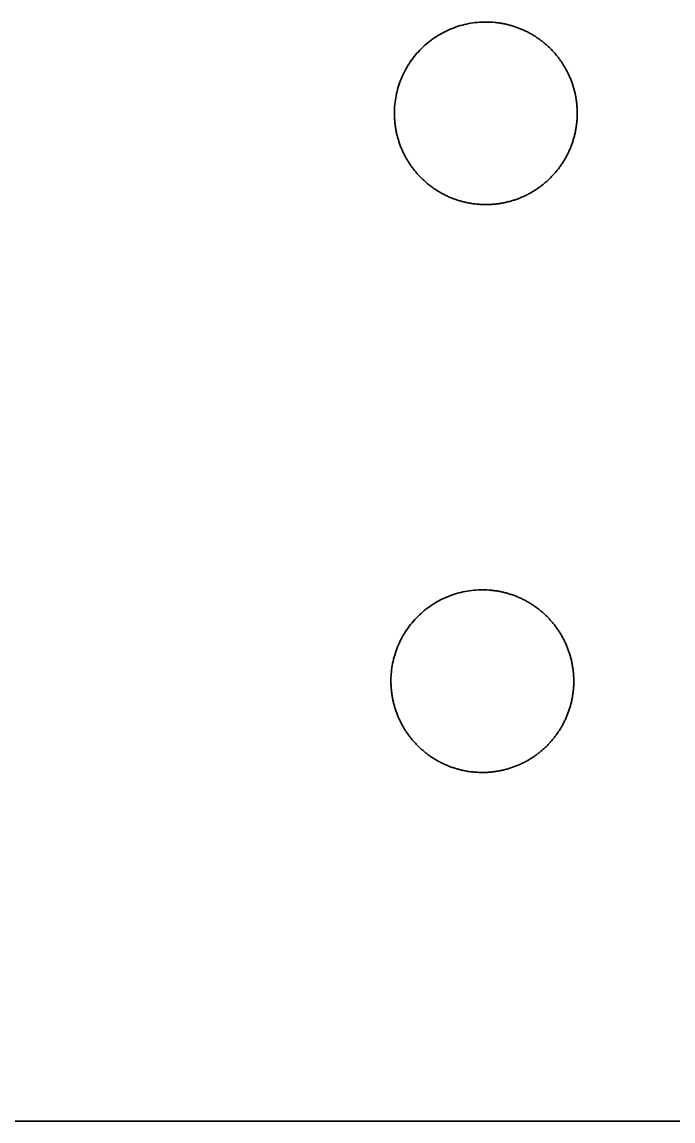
# Model space of a CAD drawing. Header units: millimetres. Extents: x 0 to 2561, y -987 to 790.
# Drawn here: x 849.8 to 981.6, y -968.1 to -745.9 of the extents above; entities that cross this region are included whole.
import ezdxf

# ---------------------------------------------------------------- set-up
doc = ezdxf.new("R2010")
doc.units = ezdxf.units.MM
doc.layers.add('Blocks', color=7, linetype='Continuous')
doc.layers.add('Blocks$Inner', color=7, linetype='Continuous', lineweight=25, true_color=0x007f00)
doc.layers.add('Blocks$Outline', color=7, linetype='Continuous', lineweight=35, true_color=0xff3f3f)

# ---------------------------------------------------------------- blocks, each defined once
blk = doc.blocks.new('Balcony Dining Bench Top')
at = {"layer": 'Blocks$Inner'}
for p, q in [((-393.7, 116.56), (-393.71, 116.53)), ((-252.11, 97.45), (-252.1, 97.45))]:
    blk.add_line(p, q, dxfattribs=at)
for points, degree in [([(-171.51, 418.5), (-171.51, -116.08), (-171.51, -650.66)], 2), ([(-393.71, 116.53), (-393.77, 115.92), (-393.8, 115.31), (-393.8, 114.7)], 3), ([(-375.37, 96.14), (-375.32, 96.14), (-375.28, 96.14), (-375.24, 96.14)], 3)]:
    blk.add_open_spline(points, degree=degree, dxfattribs=at)
for points, knots in [([(-375.36, 133.14), (-375.56, 133.14), (-375.75, 133.14), (-376.2, 133.13), (-376.46, 133.11), (-376.98, 133.07), (-377.25, 133.05), (-377.76, 132.99), (-378.02, 132.95), (-378.53, 132.87), (-378.79, 132.82), (-379.3, 132.72), (-379.55, 132.66), (-380.05, 132.53), (-380.3, 132.47), (-380.8, 132.32), (-381.05, 132.24), (-381.53, 132.07), (-381.78, 131.99), (-382.26, 131.8), (-382.5, 131.7), (-382.98, 131.49), (-383.22, 131.38), (-383.68, 131.15), (-383.92, 131.03), (-384.38, 130.78), (-384.6, 130.65), (-385.05, 130.38), (-385.27, 130.25), (-385.7, 129.96), (-385.91, 129.81), (-386.33, 129.51), (-386.54, 129.36), (-386.95, 129.04), (-387.15, 128.87), (-387.54, 128.54), (-387.74, 128.36), (-388.11, 128.01), (-388.31, 127.82), (-388.67, 127.45), (-388.85, 127.26), (-389.2, 126.87), (-389.37, 126.67), (-389.7, 126.28), (-389.86, 126.07), (-390.18, 125.66), (-390.33, 125.45), (-390.62, 125.03), (-390.77, 124.81), (-391.05, 124.38), (-391.18, 124.15), (-391.44, 123.7), (-391.57, 123.47), (-391.81, 123.02), (-391.93, 122.78), (-392.15, 122.31), (-392.26, 122.06), (-392.46, 121.59), (-392.55, 121.34), (-392.73, 120.86), (-392.82, 120.61), (-392.98, 120.12), (-393.05, 119.87), (-393.19, 119.37), (-393.26, 119.12), (-393.37, 118.62), (-393.43, 118.36), (-393.52, 117.85), (-393.57, 117.59), (-393.64, 117.08), (-393.68, 116.81), (-393.7, 116.56)], [89.207118, 89.207118, 89.207118, 89.207118, 89.792586, 89.792586, 90.57321, 90.57321, 91.353834, 91.353834, 92.134713, 92.134713, 92.915592, 92.915592, 93.696471, 93.696471, 94.47735, 94.47735, 95.258229, 95.258229, 96.039108, 96.039108, 96.819987, 96.819987, 97.600866, 97.600866, 98.381903, 98.381903, 99.16294, 99.16294, 99.943976, 99.943976, 100.725013, 100.725013, 101.50605, 101.50605, 102.287086, 102.287086, 103.068123, 103.068123, 103.84916, 103.84916, 104.630182, 104.630182, 105.411204, 105.411204, 106.192226, 106.192226, 106.973248, 106.973248, 107.75427, 107.75427, 108.535292, 108.535292, 109.316314, 109.316314, 110.097337, 110.097337, 110.878148, 110.878148, 111.65896, 111.65896, 112.439772, 112.439772, 113.220584, 113.220584, 114.001395, 114.001395, 114.782207, 114.782207, 115.563019, 115.563019, 116.343831, 116.343831, 116.343831, 116.343831]), ([(-356.97, 112.73), (-356.94, 113.05), (-356.91, 113.38), (-356.89, 113.7), (-356.88, 114.02), (-356.87, 114.35), (-356.87, 114.67), (-356.87, 114.93), (-356.88, 115.2), (-356.89, 115.46), (-356.9, 115.72), (-356.92, 115.98), (-356.94, 116.24), (-356.96, 116.5), (-356.99, 116.75), (-357.02, 117.01), (-357.06, 117.27), (-357.09, 117.52), (-357.14, 117.78), (-357.18, 118.03), (-357.23, 118.29), (-357.29, 118.54), (-357.34, 118.8), (-357.4, 119.05), (-357.47, 119.3), (-357.53, 119.55), (-357.6, 119.8), (-357.68, 120.05), (-357.75, 120.3), (-357.84, 120.55), (-357.92, 120.8), (-358.01, 121.04), (-358.1, 121.29), (-358.2, 121.53), (-358.3, 121.77), (-358.4, 122.01), (-358.51, 122.25), (-358.61, 122.49), (-358.72, 122.72), (-358.84, 122.95), (-358.96, 123.18), (-359.08, 123.41), (-359.2, 123.64), (-359.33, 123.86), (-359.46, 124.09), (-359.59, 124.31), (-359.73, 124.53), (-359.87, 124.75), (-360.01, 124.96), (-360.16, 125.18), (-360.31, 125.39), (-360.46, 125.6), (-360.62, 125.81), (-360.78, 126.02), (-360.94, 126.23), (-361.1, 126.43), (-361.27, 126.63), (-361.44, 126.83), (-361.61, 127.02), (-361.79, 127.22), (-361.97, 127.4), (-362.15, 127.59), (-362.33, 127.78), (-362.52, 127.95), (-362.7, 128.13), (-362.89, 128.31), (-363.09, 128.48), (-363.28, 128.65), (-363.48, 128.82), (-363.68, 128.99), (-363.88, 129.15), (-364.08, 129.31), (-364.29, 129.46), (-364.49, 129.62), (-364.71, 129.77), (-364.92, 129.92), (-365.13, 130.06), (-365.36, 130.21), (-365.58, 130.35), (-365.8, 130.48), (-366.03, 130.62), (-366.25, 130.75), (-366.48, 130.87), (-366.71, 131), (-366.94, 131.12), (-367.17, 131.23), (-367.4, 131.35), (-367.64, 131.46), (-367.87, 131.56), (-368.11, 131.67), (-368.35, 131.77), (-368.59, 131.86), (-368.83, 131.96), (-369.07, 132.04), (-369.31, 132.13), (-369.56, 132.22), (-369.8, 132.29), (-370.05, 132.37), (-370.3, 132.44), (-370.55, 132.51), (-370.8, 132.58), (-371.06, 132.64), (-371.31, 132.7), (-371.56, 132.75), (-371.83, 132.81), (-372.08, 132.85), (-372.33, 132.9), (-372.59, 132.94), (-372.85, 132.97), (-373.11, 133.01), (-373.36, 133.04), (-373.62, 133.06), (-373.88, 133.09), (-374.14, 133.11), (-374.39, 133.12), (-374.65, 133.13), (-374.91, 133.14), (-375.17, 133.14), (-375.23, 133.14), (-375.29, 133.14), (-375.36, 133.14)], [58.1863, 58.1863, 58.1863, 58.1863, 59.160024, 59.160024, 59.160024, 60.136278, 60.136278, 60.136278, 60.921617, 60.921617, 60.921617, 61.702737, 61.702737, 61.702737, 62.481081, 62.481081, 62.481081, 63.258044, 63.258044, 63.258044, 64.035, 64.035, 64.035, 64.813324, 64.813324, 64.813324, 65.594412, 65.594412, 65.594412, 66.379704, 66.379704, 66.379704, 67.16499, 67.16499, 67.16499, 67.946062, 67.946062, 67.946062, 68.724361, 68.724361, 68.724361, 69.501283, 69.501283, 69.501283, 70.278202, 70.278202, 70.278202, 71.056493, 71.056493, 71.056493, 71.837551, 71.837551, 71.837551, 72.622818, 72.622818, 72.622818, 73.408122, 73.408122, 73.408122, 74.189216, 74.189216, 74.189216, 74.967543, 74.967543, 74.967543, 75.744498, 75.744498, 75.744498, 76.521455, 76.521455, 76.521455, 77.299788, 77.299788, 77.299788, 78.080892, 78.080892, 78.080892, 78.866207, 78.866207, 78.866207, 79.651714, 79.651714, 79.651714, 80.433016, 80.433016, 80.433016, 81.211554, 81.211554, 81.211554, 81.988724, 81.988724, 81.988724, 82.7659, 82.7659, 82.7659, 83.544455, 83.544455, 83.544455, 84.325784, 84.325784, 84.325784, 85.111328, 85.111328, 85.111328, 85.897144, 85.897144, 85.897144, 86.678754, 86.678754, 86.678754, 87.457602, 87.457602, 87.457602, 88.235084, 88.235084, 88.235084, 89.012573, 89.012573, 89.012573, 89.207118, 89.207118, 89.207118, 89.207118]), ([(-260.48, 132.44), (-260.68, 132.44), (-260.87, 132.44), (-261.32, 132.42), (-261.59, 132.41), (-262.1, 132.37), (-262.37, 132.35), (-262.88, 132.29), (-263.14, 132.25), (-263.66, 132.17), (-263.91, 132.12), (-264.42, 132.02), (-264.67, 131.96), (-265.18, 131.84), (-265.43, 131.77), (-265.92, 131.62), (-266.17, 131.55), (-266.66, 131.38), (-266.9, 131.29), (-267.39, 131.1), (-267.63, 131), (-268.1, 130.8), (-268.34, 130.69), (-268.81, 130.46), (-269.05, 130.34), (-269.5, 130.09), (-269.73, 129.96), (-270.17, 129.69), (-270.39, 129.56), (-270.83, 129.27), (-271.04, 129.13), (-271.46, 128.82), (-271.67, 128.67), (-272.07, 128.35), (-272.28, 128.18), (-272.67, 127.85), (-272.87, 127.67), (-273.24, 127.32), (-273.44, 127.14), (-273.8, 126.77), (-273.98, 126.57), (-274.33, 126.19), (-274.5, 125.99), (-274.83, 125.59), (-275, 125.39), (-275.31, 124.98), (-275.46, 124.77), (-275.76, 124.35), (-275.9, 124.13), (-276.18, 123.69), (-276.32, 123.47), (-276.58, 123.02), (-276.71, 122.79), (-276.95, 122.34), (-277.07, 122.1), (-277.29, 121.63), (-277.4, 121.39), (-277.6, 120.91), (-277.7, 120.66), (-277.88, 120.18), (-277.96, 119.93), (-278.12, 119.44), (-278.2, 119.19), (-278.34, 118.69), (-278.4, 118.44), (-278.52, 117.94), (-278.58, 117.68), (-278.67, 117.18), (-278.72, 116.92), (-278.79, 116.4), (-278.83, 116.14), (-278.85, 115.88)], [58.151606, 58.151606, 58.151606, 58.151606, 58.736956, 58.736956, 59.517422, 59.517422, 60.297888, 60.297888, 61.078477, 61.078477, 61.859066, 61.859066, 62.639655, 62.639655, 63.420244, 63.420244, 64.200833, 64.200833, 64.981421, 64.981421, 65.76201, 65.76201, 66.542599, 66.542599, 67.323258, 67.323258, 68.103916, 68.103916, 68.884575, 68.884575, 69.665234, 69.665234, 70.445892, 70.445892, 71.226551, 71.226551, 72.00721, 72.00721, 72.787868, 72.787868, 73.568489, 73.568489, 74.34911, 74.34911, 75.129731, 75.129731, 75.910352, 75.910352, 76.690973, 76.690973, 77.471594, 77.471594, 78.252215, 78.252215, 79.032836, 79.032836, 79.813297, 79.813297, 80.593758, 80.593758, 81.374219, 81.374219, 82.15468, 82.15468, 82.935141, 82.935141, 83.715602, 83.715602, 84.496063, 84.496063, 85.276524, 85.276524, 85.276524, 85.276524]), ([(-242.11, 112), (-242.08, 112.32), (-242.05, 112.65), (-242.04, 112.97), (-242.02, 113.29), (-242.01, 113.62), (-242.01, 113.94), (-242.01, 114.2), (-242.02, 114.47), (-242.03, 114.73), (-242.04, 114.99), (-242.06, 115.25), (-242.08, 115.51), (-242.1, 115.77), (-242.13, 116.02), (-242.16, 116.28), (-242.19, 116.54), (-242.23, 116.79), (-242.28, 117.05), (-242.32, 117.31), (-242.37, 117.56), (-242.42, 117.81), (-242.48, 118.07), (-242.54, 118.32), (-242.6, 118.57), (-242.67, 118.82), (-242.74, 119.07), (-242.81, 119.32), (-242.89, 119.57), (-242.97, 119.82), (-243.06, 120.07), (-243.14, 120.31), (-243.23, 120.56), (-243.33, 120.8), (-243.43, 121.04), (-243.53, 121.29), (-243.64, 121.52), (-243.74, 121.76), (-243.85, 121.99), (-243.97, 122.23), (-244.08, 122.46), (-244.21, 122.69), (-244.33, 122.91), (-244.46, 123.14), (-244.59, 123.36), (-244.72, 123.58), (-244.86, 123.8), (-245, 124.02), (-245.14, 124.24), (-245.28, 124.45), (-245.43, 124.67), (-245.59, 124.88), (-245.74, 125.09), (-245.9, 125.3), (-246.06, 125.5), (-246.23, 125.7), (-246.4, 125.91), (-246.57, 126.1), (-246.74, 126.3), (-246.91, 126.49), (-247.09, 126.68), (-247.27, 126.87), (-247.45, 127.05), (-247.64, 127.23), (-247.82, 127.41), (-248.01, 127.59), (-248.21, 127.76), (-248.4, 127.93), (-248.6, 128.1), (-248.8, 128.27), (-249, 128.43), (-249.2, 128.59), (-249.41, 128.75), (-249.61, 128.9), (-249.83, 129.05), (-250.04, 129.2), (-250.25, 129.35), (-250.48, 129.49), (-250.7, 129.63), (-250.92, 129.77), (-251.15, 129.9), (-251.37, 130.03), (-251.6, 130.16), (-251.83, 130.28), (-252.06, 130.4), (-252.29, 130.52), (-252.52, 130.63), (-252.75, 130.74), (-252.99, 130.85), (-253.23, 130.95), (-253.47, 131.05), (-253.7, 131.15), (-253.95, 131.24), (-254.19, 131.33), (-254.43, 131.42), (-254.68, 131.5), (-254.92, 131.58), (-255.17, 131.66), (-255.42, 131.73), (-255.67, 131.8), (-255.92, 131.87), (-256.18, 131.93), (-256.43, 131.99), (-256.68, 132.05), (-256.95, 132.1), (-257.2, 132.15), (-257.45, 132.19), (-257.71, 132.23), (-257.97, 132.27), (-258.22, 132.3), (-258.48, 132.33), (-258.74, 132.36), (-259, 132.38), (-259.26, 132.4), (-259.51, 132.42), (-259.77, 132.43), (-260.03, 132.44), (-260.29, 132.44), (-260.35, 132.44), (-260.41, 132.44), (-260.48, 132.44)], [27.133225, 27.133225, 27.133225, 27.133225, 28.105045, 28.105045, 28.105045, 29.080762, 29.080762, 29.080762, 29.86614, 29.86614, 29.86614, 30.647306, 30.647306, 30.647306, 31.4257, 31.4257, 31.4257, 32.202718, 32.202718, 32.202718, 32.979735, 32.979735, 32.979735, 33.758123, 33.758123, 33.758123, 34.539279, 34.539279, 34.539279, 35.324644, 35.324644, 35.324644, 36.110006, 36.110006, 36.110006, 36.891156, 36.891156, 36.891156, 37.669534, 37.669534, 37.669534, 38.446538, 38.446538, 38.446538, 39.22354, 39.22354, 39.22354, 40.001914, 40.001914, 40.001914, 40.783056, 40.783056, 40.783056, 41.568408, 41.568408, 41.568408, 42.353789, 42.353789, 42.353789, 43.13496, 43.13496, 43.13496, 43.913361, 43.913361, 43.913361, 44.690387, 44.690387, 44.690387, 45.467413, 45.467413, 45.467413, 46.245812, 46.245812, 46.245812, 47.02698, 47.02698, 47.02698, 47.812358, 47.812358, 47.812358, 48.597824, 48.597824, 48.597824, 49.379079, 49.379079, 49.379079, 50.157566, 50.157566, 50.157566, 50.93468, 50.93468, 50.93468, 51.711794, 51.711794, 51.711794, 52.490284, 52.490284, 52.490284, 53.271544, 53.271544, 53.271544, 54.057015, 54.057015, 54.057015, 54.842611, 54.842611, 54.842611, 55.623997, 55.623997, 55.623997, 56.402615, 56.402615, 56.402615, 57.179862, 57.179862, 57.179862, 57.957112, 57.957112, 57.957112, 58.151606, 58.151606, 58.151606, 58.151606]), ([(-278.85, 115.88), (-278.86, 115.85), (-278.86, 115.82), (-278.92, 115.18), (-278.95, 114.57), (-278.95, 113.96)], [85.276524, 85.276524, 85.276524, 85.276524, 85.369457, 85.369457, 87.20157, 87.20157, 87.20157, 87.20157]), ([(-393.8, 114.7), (-393.8, 113.51), (-393.69, 112.34), (-393.36, 110.61), (-393.23, 110.03), (-392.9, 108.9), (-392.71, 108.35), (-392.06, 106.73), (-391.53, 105.68), (-390.26, 103.69), (-389.54, 102.77), (-388.34, 101.5), (-387.91, 101.09), (-387.03, 100.32), (-386.57, 99.95), (-385.14, 98.93), (-384.13, 98.34), (-382.54, 97.6), (-382, 97.38), (-380.89, 96.99), (-380.32, 96.82), (-378.62, 96.4), (-377.47, 96.23), (-375.99, 96.15), (-375.68, 96.14), (-375.37, 96.14)], [1.863463, 1.863463, 1.863463, 1.863463, 5.384553, 5.384553, 7.145097, 7.145097, 8.905642, 8.905642, 12.426732, 12.426732, 15.947822, 15.947822, 17.708367, 17.708367, 19.468912, 19.468912, 22.990002, 22.990002, 24.750547, 24.750547, 26.511092, 26.511092, 30.032182, 30.032182, 30.970507, 30.970507, 30.970507, 30.970507]), ([(-278.95, 113.96), (-278.96, 112.78), (-278.85, 111.61), (-278.51, 109.88), (-278.37, 109.3), (-278.04, 108.18), (-277.85, 107.62), (-277.21, 106), (-276.67, 104.96), (-275.4, 102.97), (-274.68, 102.05), (-273.48, 100.79), (-273.06, 100.38), (-272.18, 99.61), (-271.71, 99.24), (-270.29, 98.22), (-269.28, 97.63), (-267.69, 96.9), (-267.15, 96.68), (-266.04, 96.29), (-265.48, 96.12), (-263.78, 95.7), (-262.63, 95.53), (-261.14, 95.45), (-260.81, 95.44), (-260.48, 95.44)], [87.20157, 87.20157, 87.20157, 87.20157, 90.717942, 90.717942, 92.476129, 92.476129, 94.234315, 94.234315, 97.750688, 97.750688, 101.26706, 101.26706, 103.025247, 103.025247, 104.783433, 104.783433, 108.299806, 108.299806, 110.057992, 110.057992, 111.816178, 111.816178, 115.332551, 115.332551, 116.313707, 116.313707, 116.313707, 116.313707]), ([(-375.24, 96.14), (-375.19, 96.14), (-375.15, 96.14), (-375.11, 96.15), (-374.85, 96.15), (-374.58, 96.16), (-374.32, 96.17), (-374.07, 96.19), (-373.8, 96.21), (-373.55, 96.23), (-373.29, 96.25), (-373.03, 96.29), (-372.78, 96.32), (-372.52, 96.36), (-372.27, 96.4), (-372.01, 96.44), (-371.76, 96.49), (-371.5, 96.54), (-371.25, 96.6), (-371, 96.66), (-370.75, 96.72), (-370.5, 96.79), (-370.25, 96.85), (-370, 96.93), (-369.75, 97.01), (-369.51, 97.09), (-369.25, 97.17), (-369.01, 97.26), (-368.77, 97.35), (-368.52, 97.45), (-368.28, 97.54), (-368.04, 97.64), (-367.8, 97.75), (-367.57, 97.86), (-367.33, 97.97), (-367.1, 98.08), (-366.87, 98.2), (-366.64, 98.32), (-366.41, 98.44), (-366.19, 98.57), (-365.96, 98.7), (-365.74, 98.83), (-365.52, 98.97), (-365.31, 99.1), (-365.09, 99.25), (-364.87, 99.39), (-364.66, 99.54), (-364.45, 99.69), (-364.24, 99.85), (-364.04, 100.01), (-363.83, 100.17), (-363.63, 100.33), (-363.43, 100.5), (-363.22, 100.67), (-363.03, 100.85), (-362.84, 101.02), (-362.65, 101.2), (-362.46, 101.38), (-362.28, 101.56), (-362.09, 101.74), (-361.92, 101.93), (-361.74, 102.12), (-361.56, 102.31), (-361.39, 102.51), (-361.22, 102.7), (-361.06, 102.9), (-360.9, 103.1), (-360.74, 103.31), (-360.58, 103.51), (-360.43, 103.72), (-360.27, 103.93), (-360.12, 104.15), (-359.98, 104.36), (-359.84, 104.58), (-359.69, 104.8), (-359.56, 105.03), (-359.42, 105.25), (-359.29, 105.48), (-359.17, 105.7), (-359.04, 105.93), (-358.92, 106.16), (-358.8, 106.4), (-358.69, 106.63), (-358.58, 106.86), (-358.47, 107.1), (-358.37, 107.34), (-358.27, 107.58), (-358.17, 107.82), (-358.08, 108.06), (-357.99, 108.3), (-357.9, 108.55), (-357.82, 108.79), (-357.73, 109.04), (-357.66, 109.29), (-357.59, 109.53), (-357.51, 109.79), (-357.45, 110.04), (-357.39, 110.29), (-357.32, 110.55), (-357.27, 110.8), (-357.2, 111.12), (-357.14, 111.44), (-357.09, 111.76), (-357.04, 112.08), (-357, 112.41), (-356.97, 112.73)], [31.101102, 31.101102, 31.101102, 31.101102, 31.231042, 31.231042, 31.231042, 32.017308, 32.017308, 32.017308, 32.799366, 32.799366, 32.799366, 33.578659, 33.578659, 33.578659, 34.356582, 34.356582, 34.356582, 35.134511, 35.134511, 35.134511, 35.913819, 35.913819, 35.913819, 36.695902, 36.695902, 36.695902, 37.482203, 37.482203, 37.482203, 38.268717, 38.268717, 38.268717, 39.051014, 39.051014, 39.051014, 39.830539, 39.830539, 39.830539, 40.608687, 40.608687, 40.608687, 41.386834, 41.386834, 41.386834, 42.166356, 42.166356, 42.166356, 42.948651, 42.948651, 42.948651, 43.735162, 43.735162, 43.735162, 44.521592, 44.521592, 44.521592, 45.303798, 45.303798, 45.303798, 46.083224, 46.083224, 46.083224, 46.861268, 46.861268, 46.861268, 47.639306, 47.639306, 47.639306, 48.418714, 48.418714, 48.418714, 49.20089, 49.20089, 49.20089, 49.987281, 49.987281, 49.987281, 50.773369, 50.773369, 50.773369, 51.555232, 51.555232, 51.555232, 52.334312, 52.334312, 52.334312, 53.112008, 53.112008, 53.112008, 53.889694, 53.889694, 53.889694, 54.668748, 54.668748, 54.668748, 55.450567, 55.450567, 55.450567, 56.236597, 56.236597, 56.236597, 57.212891, 57.212891, 57.212891, 58.1863, 58.1863, 58.1863, 58.1863]), ([(-252.1, 97.45), (-252.08, 97.46), (-252.06, 97.48), (-252.04, 97.49), (-251.81, 97.6), (-251.58, 97.73), (-251.36, 97.86), (-251.13, 97.98), (-250.91, 98.12), (-250.69, 98.25), (-250.47, 98.39), (-250.26, 98.53), (-250.04, 98.68), (-249.83, 98.83), (-249.62, 98.98), (-249.41, 99.13), (-249.2, 99.29), (-248.99, 99.45), (-248.79, 99.62), (-248.59, 99.78), (-248.39, 99.96), (-248.2, 100.13), (-248, 100.3), (-247.81, 100.48), (-247.63, 100.66), (-247.44, 100.84), (-247.26, 101.02), (-247.08, 101.21), (-246.9, 101.4), (-246.73, 101.59), (-246.56, 101.79), (-246.39, 101.98), (-246.22, 102.18), (-246.06, 102.38), (-245.9, 102.59), (-245.74, 102.79), (-245.59, 103), (-245.43, 103.21), (-245.28, 103.43), (-245.14, 103.64), (-245, 103.86), (-244.85, 104.08), (-244.72, 104.3), (-244.58, 104.52), (-244.45, 104.75), (-244.32, 104.98), (-244.2, 105.21), (-244.08, 105.44), (-243.96, 105.67), (-243.84, 105.9), (-243.73, 106.14), (-243.63, 106.38), (-243.52, 106.61), (-243.42, 106.85), (-243.32, 107.09), (-243.23, 107.33), (-243.14, 107.57), (-243.05, 107.82), (-242.97, 108.06), (-242.89, 108.31), (-242.81, 108.56), (-242.74, 108.81), (-242.66, 109.06), (-242.6, 109.31), (-242.54, 109.56), (-242.47, 109.82), (-242.42, 110.07), (-242.35, 110.39), (-242.29, 110.72), (-242.24, 111.03), (-242.19, 111.35), (-242.15, 111.68), (-242.11, 112)], [8.719902, 8.719902, 8.719902, 8.719902, 8.790035, 8.790035, 8.790035, 9.567538, 9.567538, 9.567538, 10.345039, 10.345039, 10.345039, 11.123915, 11.123915, 11.123915, 11.905563, 11.905563, 11.905563, 12.691425, 12.691425, 12.691425, 13.477146, 13.477146, 13.477146, 14.258652, 14.258652, 14.258652, 15.037384, 15.037384, 15.037384, 15.81474, 15.81474, 15.81474, 16.592094, 16.592094, 16.592094, 17.370822, 17.370822, 17.370822, 18.152321, 18.152321, 18.152321, 18.938033, 18.938033, 18.938033, 19.723584, 19.723584, 19.723584, 20.504921, 20.504921, 20.504921, 21.283484, 21.283484, 21.283484, 22.060672, 22.060672, 22.060672, 22.837857, 22.837857, 22.837857, 23.616415, 23.616415, 23.616415, 24.397742, 24.397742, 24.397742, 25.18328, 25.18328, 25.18328, 26.159007, 26.159007, 26.159007, 27.133225, 27.133225, 27.133225, 27.133225]), ([(-260.48, 95.44), (-260.41, 95.44), (-260.34, 95.44), (-260.28, 95.44), (-260.03, 95.45), (-259.76, 95.45), (-259.5, 95.47), (-259.24, 95.48), (-258.98, 95.5), (-258.72, 95.53), (-258.47, 95.55), (-258.21, 95.58), (-257.95, 95.62), (-257.7, 95.65), (-257.44, 95.69), (-257.19, 95.74), (-256.93, 95.78), (-256.68, 95.84), (-256.43, 95.89), (-256.18, 95.95), (-255.92, 96.01), (-255.67, 96.08), (-255.43, 96.15), (-255.17, 96.22), (-254.93, 96.3), (-254.68, 96.38), (-254.43, 96.46), (-254.18, 96.55), (-253.94, 96.64), (-253.69, 96.73), (-253.45, 96.83), (-253.21, 96.93), (-252.97, 97.04), (-252.74, 97.15), (-252.53, 97.24), (-252.32, 97.35), (-252.11, 97.45)], [116.313707, 116.313707, 116.313707, 116.313707, 116.509036, 116.509036, 116.509036, 117.294931, 117.294931, 117.294931, 118.076611, 118.076611, 118.076611, 118.855519, 118.855519, 118.855519, 119.633051, 119.633051, 119.633051, 120.410582, 120.410582, 120.410582, 121.189487, 121.189487, 121.189487, 121.971164, 121.971164, 121.971164, 122.757054, 122.757054, 122.757054, 123.542922, 123.542922, 123.542922, 124.324574, 124.324574, 124.324574, 125.028855, 125.028855, 125.028855, 125.028855])]:
    blk.add_open_spline(points, degree=3, knots=knots, dxfattribs=at)
at = {"layer": 'Blocks$Outline'}
blk.add_lwpolyline([(-171.51, -628.67), (-171.51, 396.5)], dxfattribs=at)
for points, knots in [([(-393.71, 116.53), (-393.7, 116.54), (-393.7, 116.55), (-393.7, 116.56), (-393.68, 116.81), (-393.64, 117.08), (-393.57, 117.59), (-393.52, 117.85), (-393.43, 118.36), (-393.37, 118.62), (-393.26, 119.12), (-393.19, 119.37), (-393.05, 119.87), (-392.98, 120.12), (-392.82, 120.61), (-392.73, 120.86), (-392.55, 121.34), (-392.46, 121.59), (-392.26, 122.06), (-392.15, 122.31), (-391.93, 122.78), (-391.81, 123.02), (-391.57, 123.47), (-391.44, 123.7), (-391.18, 124.15), (-391.05, 124.38), (-390.77, 124.81), (-390.62, 125.03), (-390.33, 125.45), (-390.18, 125.66), (-389.86, 126.07), (-389.7, 126.28), (-389.37, 126.67), (-389.2, 126.87), (-388.85, 127.26), (-388.67, 127.45), (-388.31, 127.82), (-388.11, 128.01), (-387.74, 128.36), (-387.54, 128.54), (-387.15, 128.87), (-386.95, 129.04), (-386.54, 129.36), (-386.33, 129.51), (-385.91, 129.81), (-385.7, 129.96), (-385.27, 130.25), (-385.05, 130.38), (-384.6, 130.65), (-384.38, 130.78), (-383.92, 131.03), (-383.68, 131.15), (-383.22, 131.38), (-382.98, 131.49), (-382.5, 131.7), (-382.26, 131.8), (-381.78, 131.99), (-381.53, 132.07), (-381.05, 132.24), (-380.8, 132.32), (-380.3, 132.47), (-380.05, 132.53), (-379.55, 132.66), (-379.3, 132.72), (-378.79, 132.82), (-378.53, 132.87), (-378.02, 132.95), (-377.76, 132.99), (-377.25, 133.05), (-376.98, 133.07), (-376.46, 133.11), (-376.2, 133.13), (-375.75, 133.14), (-375.56, 133.14), (-375.36, 133.14), (-375.29, 133.14), (-375.23, 133.14), (-375.17, 133.14), (-374.91, 133.14), (-374.65, 133.13), (-374.39, 133.12), (-374.14, 133.11), (-373.88, 133.09), (-373.62, 133.06), (-373.36, 133.04), (-373.11, 133.01), (-372.85, 132.97), (-372.59, 132.94), (-372.33, 132.9), (-372.08, 132.85), (-371.83, 132.81), (-371.56, 132.75), (-371.31, 132.7), (-371.06, 132.64), (-370.8, 132.58), (-370.55, 132.51), (-370.3, 132.44), (-370.05, 132.37), (-369.8, 132.29), (-369.56, 132.22), (-369.31, 132.13), (-369.07, 132.04), (-368.83, 131.96), (-368.59, 131.86), (-368.35, 131.77), (-368.11, 131.67), (-367.87, 131.56), (-367.64, 131.46), (-367.4, 131.35), (-367.17, 131.23), (-366.94, 131.12), (-366.71, 131), (-366.48, 130.87), (-366.25, 130.75), (-366.03, 130.62), (-365.8, 130.48), (-365.58, 130.35), (-365.36, 130.21), (-365.13, 130.06), (-364.92, 129.92), (-364.71, 129.77), (-364.49, 129.62), (-364.29, 129.46), (-364.08, 129.31), (-363.88, 129.15), (-363.68, 128.99), (-363.48, 128.82), (-363.28, 128.65), (-363.09, 128.48), (-362.89, 128.31), (-362.7, 128.13), (-362.52, 127.95), (-362.33, 127.78), (-362.15, 127.59), (-361.97, 127.4), (-361.79, 127.22), (-361.61, 127.02), (-361.44, 126.83), (-361.27, 126.63), (-361.1, 126.43), (-360.94, 126.23), (-360.78, 126.02), (-360.62, 125.81), (-360.46, 125.6), (-360.31, 125.39), (-360.16, 125.18), (-360.01, 124.96), (-359.87, 124.75), (-359.73, 124.53), (-359.59, 124.31), (-359.46, 124.09), (-359.33, 123.86), (-359.2, 123.64), (-359.08, 123.41), (-358.96, 123.18), (-358.84, 122.95), (-358.72, 122.72), (-358.61, 122.49), (-358.51, 122.25), (-358.4, 122.01), (-358.3, 121.77), (-358.2, 121.53), (-358.1, 121.29), (-358.01, 121.04), (-357.92, 120.8), (-357.84, 120.55), (-357.75, 120.3), (-357.68, 120.05), (-357.6, 119.8), (-357.53, 119.55), (-357.47, 119.3), (-357.4, 119.05), (-357.34, 118.8), (-357.29, 118.54), (-357.23, 118.29), (-357.18, 118.03), (-357.14, 117.78), (-357.09, 117.52), (-357.06, 117.27), (-357.02, 117.01), (-356.99, 116.75), (-356.96, 116.5), (-356.94, 116.24), (-356.92, 115.98), (-356.9, 115.72), (-356.89, 115.46), (-356.88, 115.2), (-356.87, 114.93), (-356.87, 114.67), (-356.87, 114.35), (-356.88, 114.02), (-356.89, 113.7), (-356.91, 113.38), (-356.94, 113.05), (-356.97, 112.73), (-357, 112.41), (-357.04, 112.08), (-357.09, 111.76), (-357.14, 111.44), (-357.2, 111.12), (-357.27, 110.8), (-357.32, 110.55), (-357.39, 110.29), (-357.45, 110.04), (-357.51, 109.79), (-357.59, 109.53), (-357.66, 109.29), (-357.73, 109.04), (-357.82, 108.79), (-357.9, 108.55), (-357.99, 108.3), (-358.08, 108.06), (-358.17, 107.82), (-358.27, 107.58), (-358.37, 107.34), (-358.47, 107.1), (-358.58, 106.86), (-358.69, 106.63), (-358.8, 106.4), (-358.92, 106.16), (-359.04, 105.93), (-359.17, 105.7), (-359.29, 105.48), (-359.42, 105.25), (-359.56, 105.03), (-359.69, 104.8), (-359.84, 104.58), (-359.98, 104.36), (-360.12, 104.15), (-360.27, 103.93), (-360.43, 103.72), (-360.58, 103.51), (-360.74, 103.31), (-360.9, 103.1), (-361.06, 102.9), (-361.22, 102.7), (-361.39, 102.51), (-361.56, 102.31), (-361.74, 102.12), (-361.92, 101.93), (-362.09, 101.74), (-362.28, 101.56), (-362.46, 101.38), (-362.65, 101.2), (-362.84, 101.02), (-363.03, 100.85), (-363.22, 100.67), (-363.43, 100.5), (-363.63, 100.33), (-363.83, 100.17), (-364.04, 100.01), (-364.24, 99.85), (-364.45, 99.69), (-364.66, 99.54), (-364.87, 99.39), (-365.09, 99.25), (-365.31, 99.1), (-365.52, 98.97), (-365.74, 98.83), (-365.96, 98.7), (-366.19, 98.57), (-366.41, 98.44), (-366.64, 98.32), (-366.87, 98.2), (-367.1, 98.08), (-367.33, 97.97), (-367.57, 97.86), (-367.8, 97.75), (-368.04, 97.64), (-368.28, 97.54), (-368.52, 97.45), (-368.77, 97.35), (-369.01, 97.26), (-369.25, 97.17), (-369.51, 97.09), (-369.75, 97.01), (-370, 96.93), (-370.25, 96.85), (-370.5, 96.79), (-370.75, 96.72), (-371, 96.66), (-371.25, 96.6), (-371.5, 96.54), (-371.76, 96.49), (-372.01, 96.44), (-372.27, 96.4), (-372.52, 96.36), (-372.78, 96.32), (-373.03, 96.29), (-373.29, 96.25), (-373.55, 96.23), (-373.8, 96.21), (-374.07, 96.19), (-374.32, 96.17), (-374.58, 96.16), (-374.85, 96.15), (-375.11, 96.15), (-375.15, 96.14), (-375.19, 96.14), (-375.24, 96.14), (-375.28, 96.14), (-375.32, 96.14), (-375.37, 96.14), (-375.68, 96.14), (-375.99, 96.15), (-377.47, 96.23), (-378.62, 96.4), (-380.32, 96.82), (-380.89, 96.99), (-382, 97.38), (-382.54, 97.6), (-384.13, 98.34), (-385.14, 98.93), (-386.57, 99.95), (-387.03, 100.32), (-387.91, 101.09), (-388.34, 101.5), (-389.54, 102.77), (-390.26, 103.69), (-391.53, 105.68), (-392.06, 106.73), (-392.71, 108.35), (-392.9, 108.9), (-393.23, 110.03), (-393.36, 110.61), (-393.69, 112.34), (-393.8, 113.51), (-393.8, 114.7), (-393.8, 115.31), (-393.77, 115.92), (-393.71, 116.53)], [-116.37461, -116.37461, -116.37461, -116.37461, -116.343831, -116.343831, -116.343831, -115.563019, -115.563019, -114.782207, -114.782207, -114.001395, -114.001395, -113.220584, -113.220584, -112.439772, -112.439772, -111.65896, -111.65896, -110.878148, -110.878148, -110.097337, -110.097337, -109.316314, -109.316314, -108.535292, -108.535292, -107.75427, -107.75427, -106.973248, -106.973248, -106.192226, -106.192226, -105.411204, -105.411204, -104.630182, -104.630182, -103.84916, -103.84916, -103.068123, -103.068123, -102.287086, -102.287086, -101.50605, -101.50605, -100.725013, -100.725013, -99.943976, -99.943976, -99.16294, -99.16294, -98.381903, -98.381903, -97.600866, -97.600866, -96.819987, -96.819987, -96.039108, -96.039108, -95.258229, -95.258229, -94.47735, -94.47735, -93.696471, -93.696471, -92.915592, -92.915592, -92.134713, -92.134713, -91.353834, -91.353834, -90.57321, -90.57321, -89.792586, -89.792586, -89.207118, -89.207118, -89.207118, -89.012573, -89.012573, -89.012573, -88.235084, -88.235084, -88.235084, -87.457602, -87.457602, -87.457602, -86.678754, -86.678754, -86.678754, -85.897144, -85.897144, -85.897144, -85.111328, -85.111328, -85.111328, -84.325784, -84.325784, -84.325784, -83.544455, -83.544455, -83.544455, -82.7659, -82.7659, -82.7659, -81.988724, -81.988724, -81.988724, -81.211554, -81.211554, -81.211554, -80.433016, -80.433016, -80.433016, -79.651714, -79.651714, -79.651714, -78.866207, -78.866207, -78.866207, -78.080892, -78.080892, -78.080892, -77.299788, -77.299788, -77.299788, -76.521455, -76.521455, -76.521455, -75.744498, -75.744498, -75.744498, -74.967543, -74.967543, -74.967543, -74.189216, -74.189216, -74.189216, -73.408122, -73.408122, -73.408122, -72.622818, -72.622818, -72.622818, -71.837551, -71.837551, -71.837551, -71.056493, -71.056493, -71.056493, -70.278202, -70.278202, -70.278202, -69.501283, -69.501283, -69.501283, -68.724361, -68.724361, -68.724361, -67.946062, -67.946062, -67.946062, -67.16499, -67.16499, -67.16499, -66.379704, -66.379704, -66.379704, -65.594412, -65.594412, -65.594412, -64.813324, -64.813324, -64.813324, -64.035, -64.035, -64.035, -63.258044, -63.258044, -63.258044, -62.481081, -62.481081, -62.481081, -61.702737, -61.702737, -61.702737, -60.921617, -60.921617, -60.921617, -60.136278, -60.136278, -60.136278, -59.160024, -59.160024, -59.160024, -58.1863, -58.1863, -58.1863, -57.212891, -57.212891, -57.212891, -56.236597, -56.236597, -56.236597, -55.450567, -55.450567, -55.450567, -54.668748, -54.668748, -54.668748, -53.889694, -53.889694, -53.889694, -53.112008, -53.112008, -53.112008, -52.334312, -52.334312, -52.334312, -51.555232, -51.555232, -51.555232, -50.773369, -50.773369, -50.773369, -49.987281, -49.987281, -49.987281, -49.20089, -49.20089, -49.20089, -48.418714, -48.418714, -48.418714, -47.639306, -47.639306, -47.639306, -46.861268, -46.861268, -46.861268, -46.083224, -46.083224, -46.083224, -45.303798, -45.303798, -45.303798, -44.521592, -44.521592, -44.521592, -43.735162, -43.735162, -43.735162, -42.948651, -42.948651, -42.948651, -42.166356, -42.166356, -42.166356, -41.386834, -41.386834, -41.386834, -40.608687, -40.608687, -40.608687, -39.830539, -39.830539, -39.830539, -39.051014, -39.051014, -39.051014, -38.268717, -38.268717, -38.268717, -37.482203, -37.482203, -37.482203, -36.695902, -36.695902, -36.695902, -35.913819, -35.913819, -35.913819, -35.134511, -35.134511, -35.134511, -34.356582, -34.356582, -34.356582, -33.578659, -33.578659, -33.578659, -32.799366, -32.799366, -32.799366, -32.017308, -32.017308, -32.017308, -31.231042, -31.231042, -31.231042, -31.101102, -31.101102, -31.101102, -30.970507, -30.970507, -30.970507, -30.032182, -30.032182, -26.511092, -26.511092, -24.750547, -24.750547, -22.990002, -22.990002, -19.468912, -19.468912, -17.708367, -17.708367, -15.947822, -15.947822, -12.426732, -12.426732, -8.905642, -8.905642, -7.145097, -7.145097, -5.384553, -5.384553, -1.863463, -1.863463, -1.863463, -0.030781, -0.030781, -0.030781, -0.030781]), ([(-252.1, 97.45), (-252.1, 97.45), (-252.11, 97.45), (-252.11, 97.45), (-252.32, 97.35), (-252.53, 97.24), (-252.74, 97.15), (-252.97, 97.04), (-253.21, 96.93), (-253.45, 96.83), (-253.69, 96.73), (-253.94, 96.64), (-254.18, 96.55), (-254.43, 96.46), (-254.68, 96.38), (-254.93, 96.3), (-255.17, 96.22), (-255.43, 96.15), (-255.67, 96.08), (-255.92, 96.01), (-256.18, 95.95), (-256.43, 95.89), (-256.68, 95.84), (-256.93, 95.78), (-257.19, 95.74), (-257.44, 95.69), (-257.7, 95.65), (-257.95, 95.62), (-258.21, 95.58), (-258.47, 95.55), (-258.72, 95.53), (-258.98, 95.5), (-259.24, 95.48), (-259.5, 95.47), (-259.76, 95.45), (-260.03, 95.45), (-260.28, 95.44), (-260.34, 95.44), (-260.41, 95.44), (-260.48, 95.44), (-260.81, 95.44), (-261.14, 95.45), (-262.63, 95.53), (-263.78, 95.7), (-265.48, 96.12), (-266.04, 96.29), (-267.15, 96.68), (-267.69, 96.9), (-269.28, 97.63), (-270.29, 98.22), (-271.71, 99.24), (-272.18, 99.61), (-273.06, 100.38), (-273.48, 100.79), (-274.68, 102.05), (-275.4, 102.97), (-276.67, 104.96), (-277.21, 106), (-277.85, 107.62), (-278.04, 108.18), (-278.37, 109.3), (-278.51, 109.88), (-278.85, 111.61), (-278.96, 112.78), (-278.95, 113.96), (-278.95, 114.57), (-278.92, 115.18), (-278.86, 115.82), (-278.86, 115.85), (-278.85, 115.88), (-278.83, 116.14), (-278.79, 116.4), (-278.72, 116.92), (-278.67, 117.18), (-278.58, 117.68), (-278.52, 117.94), (-278.4, 118.44), (-278.34, 118.69), (-278.2, 119.19), (-278.12, 119.44), (-277.96, 119.93), (-277.88, 120.18), (-277.7, 120.66), (-277.6, 120.91), (-277.4, 121.39), (-277.29, 121.63), (-277.07, 122.1), (-276.95, 122.34), (-276.71, 122.79), (-276.58, 123.02), (-276.32, 123.47), (-276.18, 123.69), (-275.9, 124.13), (-275.76, 124.35), (-275.46, 124.77), (-275.31, 124.98), (-275, 125.39), (-274.83, 125.59), (-274.5, 125.99), (-274.33, 126.19), (-273.98, 126.57), (-273.8, 126.77), (-273.44, 127.14), (-273.24, 127.32), (-272.87, 127.67), (-272.67, 127.85), (-272.28, 128.18), (-272.07, 128.35), (-271.67, 128.67), (-271.46, 128.82), (-271.04, 129.13), (-270.83, 129.27), (-270.39, 129.56), (-270.17, 129.69), (-269.73, 129.96), (-269.5, 130.09), (-269.05, 130.34), (-268.81, 130.46), (-268.34, 130.69), (-268.1, 130.8), (-267.63, 131), (-267.39, 131.1), (-266.9, 131.29), (-266.66, 131.38), (-266.17, 131.55), (-265.92, 131.62), (-265.43, 131.77), (-265.18, 131.84), (-264.67, 131.96), (-264.42, 132.02), (-263.91, 132.12), (-263.66, 132.17), (-263.14, 132.25), (-262.88, 132.29), (-262.37, 132.35), (-262.1, 132.37), (-261.59, 132.41), (-261.32, 132.42), (-260.87, 132.44), (-260.68, 132.44), (-260.48, 132.44), (-260.41, 132.44), (-260.35, 132.44), (-260.29, 132.44), (-260.03, 132.44), (-259.77, 132.43), (-259.51, 132.42), (-259.26, 132.4), (-259, 132.38), (-258.74, 132.36), (-258.48, 132.33), (-258.22, 132.3), (-257.97, 132.27), (-257.71, 132.23), (-257.45, 132.19), (-257.2, 132.15), (-256.95, 132.1), (-256.68, 132.05), (-256.43, 131.99), (-256.18, 131.93), (-255.92, 131.87), (-255.67, 131.8), (-255.42, 131.73), (-255.17, 131.66), (-254.92, 131.58), (-254.68, 131.5), (-254.43, 131.42), (-254.19, 131.33), (-253.95, 131.24), (-253.7, 131.15), (-253.47, 131.05), (-253.23, 130.95), (-252.99, 130.85), (-252.75, 130.74), (-252.52, 130.63), (-252.29, 130.52), (-252.06, 130.4), (-251.83, 130.28), (-251.6, 130.16), (-251.37, 130.03), (-251.15, 129.9), (-250.92, 129.77), (-250.7, 129.63), (-250.48, 129.49), (-250.25, 129.35), (-250.04, 129.2), (-249.83, 129.05), (-249.61, 128.9), (-249.41, 128.75), (-249.2, 128.59), (-249, 128.43), (-248.8, 128.27), (-248.6, 128.1), (-248.4, 127.93), (-248.21, 127.76), (-248.01, 127.59), (-247.82, 127.41), (-247.64, 127.23), (-247.45, 127.05), (-247.27, 126.87), (-247.09, 126.68), (-246.91, 126.49), (-246.74, 126.3), (-246.57, 126.1), (-246.4, 125.91), (-246.23, 125.7), (-246.06, 125.5), (-245.9, 125.3), (-245.74, 125.09), (-245.59, 124.88), (-245.43, 124.67), (-245.28, 124.45), (-245.14, 124.24), (-245, 124.02), (-244.86, 123.8), (-244.72, 123.58), (-244.59, 123.36), (-244.46, 123.14), (-244.33, 122.91), (-244.21, 122.69), (-244.08, 122.46), (-243.97, 122.23), (-243.85, 121.99), (-243.74, 121.76), (-243.64, 121.52), (-243.53, 121.29), (-243.43, 121.04), (-243.33, 120.8), (-243.23, 120.56), (-243.14, 120.31), (-243.06, 120.07), (-242.97, 119.82), (-242.89, 119.57), (-242.81, 119.32), (-242.74, 119.07), (-242.67, 118.82), (-242.6, 118.57), (-242.54, 118.32), (-242.48, 118.07), (-242.42, 117.81), (-242.37, 117.56), (-242.32, 117.31), (-242.28, 117.05), (-242.23, 116.79), (-242.19, 116.54), (-242.16, 116.28), (-242.13, 116.02), (-242.1, 115.77), (-242.08, 115.51), (-242.06, 115.25), (-242.04, 114.99), (-242.03, 114.73), (-242.02, 114.47), (-242.01, 114.2), (-242.01, 113.94), (-242.01, 113.62), (-242.02, 113.29), (-242.04, 112.97), (-242.05, 112.65), (-242.08, 112.32), (-242.11, 112), (-242.15, 111.68), (-242.19, 111.35), (-242.24, 111.03), (-242.29, 110.72), (-242.35, 110.39), (-242.42, 110.07), (-242.47, 109.82), (-242.54, 109.56), (-242.6, 109.31), (-242.66, 109.06), (-242.74, 108.81), (-242.81, 108.56), (-242.89, 108.31), (-242.97, 108.06), (-243.05, 107.82), (-243.14, 107.57), (-243.23, 107.33), (-243.32, 107.09), (-243.42, 106.85), (-243.52, 106.61), (-243.63, 106.38), (-243.73, 106.14), (-243.84, 105.9), (-243.96, 105.67), (-244.08, 105.44), (-244.2, 105.21), (-244.32, 104.98), (-244.45, 104.75), (-244.58, 104.52), (-244.72, 104.3), (-244.85, 104.08), (-245, 103.86), (-245.14, 103.64), (-245.28, 103.43), (-245.43, 103.21), (-245.59, 103), (-245.74, 102.79), (-245.9, 102.59), (-246.06, 102.38), (-246.22, 102.18), (-246.39, 101.98), (-246.56, 101.79), (-246.73, 101.59), (-246.9, 101.4), (-247.08, 101.21), (-247.26, 101.02), (-247.44, 100.84), (-247.63, 100.66), (-247.81, 100.48), (-248, 100.3), (-248.2, 100.13), (-248.39, 99.96), (-248.59, 99.78), (-248.79, 99.62), (-248.99, 99.45), (-249.2, 99.29), (-249.41, 99.13), (-249.62, 98.98), (-249.83, 98.83), (-250.04, 98.68), (-250.26, 98.53), (-250.47, 98.39), (-250.69, 98.25), (-250.91, 98.12), (-251.13, 97.98), (-251.36, 97.86), (-251.58, 97.73), (-251.81, 97.6), (-252.04, 97.49), (-252.06, 97.48), (-252.08, 97.46), (-252.1, 97.45)], [-125.033304, -125.033304, -125.033304, -125.033304, -125.028855, -125.028855, -125.028855, -124.324574, -124.324574, -124.324574, -123.542922, -123.542922, -123.542922, -122.757054, -122.757054, -122.757054, -121.971164, -121.971164, -121.971164, -121.189487, -121.189487, -121.189487, -120.410582, -120.410582, -120.410582, -119.633051, -119.633051, -119.633051, -118.855519, -118.855519, -118.855519, -118.076611, -118.076611, -118.076611, -117.294931, -117.294931, -117.294931, -116.509036, -116.509036, -116.509036, -116.313707, -116.313707, -116.313707, -115.332551, -115.332551, -111.816178, -111.816178, -110.057992, -110.057992, -108.299806, -108.299806, -104.783433, -104.783433, -103.025247, -103.025247, -101.26706, -101.26706, -97.750688, -97.750688, -94.234315, -94.234315, -92.476129, -92.476129, -90.717942, -90.717942, -87.20157, -87.20157, -87.20157, -85.369457, -85.369457, -85.276524, -85.276524, -85.276524, -84.496063, -84.496063, -83.715602, -83.715602, -82.935141, -82.935141, -82.15468, -82.15468, -81.374219, -81.374219, -80.593758, -80.593758, -79.813297, -79.813297, -79.032836, -79.032836, -78.252215, -78.252215, -77.471594, -77.471594, -76.690973, -76.690973, -75.910352, -75.910352, -75.129731, -75.129731, -74.34911, -74.34911, -73.568489, -73.568489, -72.787868, -72.787868, -72.00721, -72.00721, -71.226551, -71.226551, -70.445892, -70.445892, -69.665234, -69.665234, -68.884575, -68.884575, -68.103916, -68.103916, -67.323258, -67.323258, -66.542599, -66.542599, -65.76201, -65.76201, -64.981421, -64.981421, -64.200833, -64.200833, -63.420244, -63.420244, -62.639655, -62.639655, -61.859066, -61.859066, -61.078477, -61.078477, -60.297888, -60.297888, -59.517422, -59.517422, -58.736956, -58.736956, -58.151606, -58.151606, -58.151606, -57.957112, -57.957112, -57.957112, -57.179862, -57.179862, -57.179862, -56.402615, -56.402615, -56.402615, -55.623997, -55.623997, -55.623997, -54.842611, -54.842611, -54.842611, -54.057015, -54.057015, -54.057015, -53.271544, -53.271544, -53.271544, -52.490284, -52.490284, -52.490284, -51.711794, -51.711794, -51.711794, -50.93468, -50.93468, -50.93468, -50.157566, -50.157566, -50.157566, -49.379079, -49.379079, -49.379079, -48.597824, -48.597824, -48.597824, -47.812358, -47.812358, -47.812358, -47.02698, -47.02698, -47.02698, -46.245812, -46.245812, -46.245812, -45.467413, -45.467413, -45.467413, -44.690387, -44.690387, -44.690387, -43.913361, -43.913361, -43.913361, -43.13496, -43.13496, -43.13496, -42.353789, -42.353789, -42.353789, -41.568408, -41.568408, -41.568408, -40.783056, -40.783056, -40.783056, -40.001914, -40.001914, -40.001914, -39.22354, -39.22354, -39.22354, -38.446538, -38.446538, -38.446538, -37.669534, -37.669534, -37.669534, -36.891156, -36.891156, -36.891156, -36.110006, -36.110006, -36.110006, -35.324644, -35.324644, -35.324644, -34.539279, -34.539279, -34.539279, -33.758123, -33.758123, -33.758123, -32.979735, -32.979735, -32.979735, -32.202718, -32.202718, -32.202718, -31.4257, -31.4257, -31.4257, -30.647306, -30.647306, -30.647306, -29.86614, -29.86614, -29.86614, -29.080762, -29.080762, -29.080762, -28.105045, -28.105045, -28.105045, -27.133225, -27.133225, -27.133225, -26.159007, -26.159007, -26.159007, -25.18328, -25.18328, -25.18328, -24.397742, -24.397742, -24.397742, -23.616415, -23.616415, -23.616415, -22.837857, -22.837857, -22.837857, -22.060672, -22.060672, -22.060672, -21.283484, -21.283484, -21.283484, -20.504921, -20.504921, -20.504921, -19.723584, -19.723584, -19.723584, -18.938033, -18.938033, -18.938033, -18.152321, -18.152321, -18.152321, -17.370822, -17.370822, -17.370822, -16.592094, -16.592094, -16.592094, -15.81474, -15.81474, -15.81474, -15.037384, -15.037384, -15.037384, -14.258652, -14.258652, -14.258652, -13.477146, -13.477146, -13.477146, -12.691425, -12.691425, -12.691425, -11.905563, -11.905563, -11.905563, -11.123915, -11.123915, -11.123915, -10.345039, -10.345039, -10.345039, -9.567538, -9.567538, -9.567538, -8.790035, -8.790035, -8.790035, -8.719902, -8.719902, -8.719902, -8.719902])]:
    blk.add_open_spline(points, degree=3, knots=knots, dxfattribs=at)

msp = doc.modelspace()

# ---------------------------------------------------------------- block references
at = {"layer": 'Blocks', "rotation": 270.0000000000012}
msp.add_blockref('Balcony Dining Bench Top', (829.06, -1139.66), dxfattribs=at)

doc.saveas('drawing.dxf')
